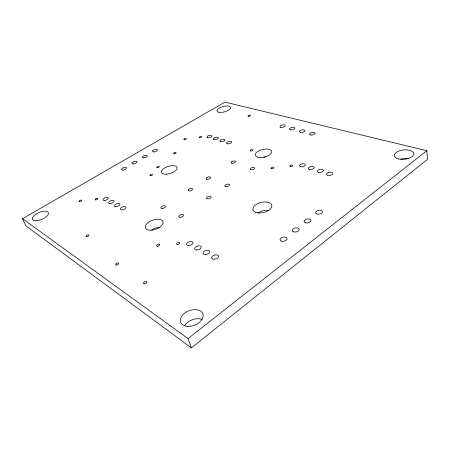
<?xml version="1.0" encoding="UTF-8"?>
<svg xmlns="http://www.w3.org/2000/svg" width="450" height="450" viewBox="0 0 450 450"><rect width="100%" height="100%" fill="white"/><g stroke="black" fill="none" stroke-linecap="round" stroke-linejoin="round"><path stroke-width="0.67" d="M191.396 347.878L427.5 159.351L426.831 150.705L224.949 102.122L22.5 218.694L25.92 225.827L191.396 347.878L188.055 338.569L22.5 218.694M188.055 338.569L426.831 150.705M151.808 229.832A9.315 4.899 -19.7 0 1 159.992 227.143M257.844 213.053A9.607 5.259 -13.2 0 1 268.808 210.386M263.767 157.241A8.348 3.949 -13.1 0 1 264.977 156.96M184.686 325.716A11.779 7.841 -21.1 0 1 202.101 319.41M400.815 159.188A9.726 4.731 -5.9 0 1 408.482 158.468M212.518 258.936A3.51 2.059 -17 0 0 218.323 257.113A3.51 2.059 -17 0 0 214.459 255.088A3.51 2.059 -17 0 0 212.518 258.936M166.309 174.161A8.139 3.667 -17.5 0 0 177.086 167.49A8.139 3.667 -17.5 0 0 164.554 168.053A8.139 3.667 -17.5 0 0 166.309 174.161M150.547 230.259A9.388 4.826 -19.6 0 0 163.102 221.912A9.388 4.826 -19.6 0 0 148.838 222.013A9.388 4.826 -19.6 0 0 150.547 230.259M255.662 212.299A9.686 5.186 -13.3 0 0 271.558 207.287A9.686 5.186 -13.3 0 0 259.914 202.748A9.686 5.186 -13.3 0 0 255.662 212.299M257.676 157.134A8.404 3.881 -13.1 0 0 271.451 152.859A8.404 3.881 -13.1 0 0 261.366 149.833A8.404 3.881 -13.1 0 0 257.676 157.134M218.649 112.207A7.048 2.756 -14.7 0 0 230.271 108.653A7.048 2.756 -14.7 0 0 222.368 106.729A7.048 2.756 -14.7 0 0 218.649 112.207M35.989 220.826A8.646 3.746 -23.3 0 0 48.471 213.469A8.646 3.746 -23.3 0 0 36.765 213.626A8.646 3.746 -23.3 0 0 35.989 220.826M187.74 326.379A11.897 7.763 -20.9 0 0 203.029 314.319A11.897 7.763 -20.9 0 0 184.444 313.29A11.897 7.763 -20.9 0 0 187.74 326.379M398.565 158.94A9.804 4.663 -6.2 0 0 413.803 154.142A9.804 4.663 -6.2 0 0 399.842 150.744A9.804 4.663 -6.2 0 0 398.565 158.94M144.444 283.759A1.828 1.057 -22.2 0 0 146.914 282.021A1.828 1.057 -22.2 0 0 144.186 281.903A1.828 1.057 -22.2 0 0 144.444 283.759M116.443 265.028A1.727 0.934 -22.8 0 0 118.828 263.43A1.727 0.934 -22.8 0 0 116.314 263.357A1.727 0.934 -22.8 0 0 116.443 265.028M250.627 150.936A1.395 0.636 -13.7 0 0 252.928 150.238A1.395 0.636 -13.7 0 0 251.297 149.732A1.395 0.636 -13.7 0 0 250.627 150.936M150.609 175.736A1.378 0.619 -18.4 0 0 152.477 174.606A1.378 0.619 -18.4 0 0 150.39 174.679A1.378 0.619 -18.4 0 0 150.609 175.736M157.489 167.681A1.356 0.596 -17.9 0 0 159.311 166.579A1.356 0.596 -17.9 0 0 157.252 166.669A1.356 0.596 -17.9 0 0 157.489 167.681M86.737 236.734A1.586 0.771 -22.7 0 0 88.971 235.333A1.586 0.771 -22.7 0 0 86.726 235.316A1.586 0.771 -22.7 0 0 86.737 236.734M174.341 153.799A1.316 0.568 -17 0 0 176.091 152.752A1.316 0.568 -17 0 0 174.06 152.859A1.316 0.568 -17 0 0 174.341 153.799M248.355 116.246A1.254 0.512 -13.7 0 0 250.414 115.622A1.254 0.512 -13.7 0 0 248.963 115.256A1.254 0.512 -13.7 0 0 248.355 116.246M162.242 208.479A2.402 1.193 -18.6 0 0 165.454 206.409A2.402 1.193 -18.6 0 0 161.786 206.46A2.402 1.193 -18.6 0 0 162.242 208.479M188.578 190.794A2.334 1.136 -17 0 0 192.437 189.607A2.334 1.136 -17 0 0 189.996 188.578A2.334 1.136 -17 0 0 188.578 190.794M231.654 163.131A2.233 1.041 -14.6 0 0 235.344 162A2.233 1.041 -14.6 0 0 232.813 161.134A2.233 1.041 -14.6 0 0 231.654 163.131M206.668 179.179A2.289 1.097 -15.9 0 0 210.459 178.014A2.289 1.097 -15.9 0 0 207.973 177.058A2.289 1.097 -15.9 0 0 206.668 179.179M180.248 217.288A2.486 1.282 -18 0 0 183.527 215.106A2.486 1.282 -18 0 0 179.674 215.134A2.486 1.282 -18 0 0 180.248 217.288M207.034 198.714A2.413 1.221 -16.2 0 0 211.028 197.482A2.413 1.221 -16.2 0 0 208.406 196.374A2.413 1.221 -16.2 0 0 207.034 198.714M250.796 169.746A2.317 1.114 -13.7 0 0 254.604 168.57A2.317 1.114 -13.7 0 0 251.893 167.648A2.317 1.114 -13.7 0 0 250.796 169.746M225.428 186.536A2.374 1.176 -15.1 0 0 229.343 185.333A2.374 1.176 -15.1 0 0 226.682 184.303A2.374 1.176 -15.1 0 0 225.428 186.536M280.766 127.311A2.683 1.153 -12.3 0 0 285.142 125.972A2.683 1.153 -12.3 0 0 281.858 125.145A2.683 1.153 -12.3 0 0 280.766 127.311M290.351 129.786A2.728 1.187 -11.9 0 0 294.795 128.424A2.728 1.187 -11.9 0 0 291.409 127.569A2.728 1.187 -11.9 0 0 290.351 129.786M300.251 132.339A2.779 1.221 -11.4 0 0 304.768 130.956A2.779 1.221 -11.4 0 0 301.269 130.072A2.779 1.221 -11.4 0 0 300.251 132.339M310.478 134.977A2.829 1.26 -10.9 0 0 315.062 133.571A2.829 1.26 -10.9 0 0 311.445 132.66A2.829 1.26 -10.9 0 0 310.478 134.977M122.833 170.072A2.655 1.136 -19.2 0 0 126.506 167.917A2.655 1.136 -19.2 0 0 122.586 168.086A2.655 1.136 -19.2 0 0 122.833 170.072M133.403 163.896A2.627 1.114 -18.7 0 0 137.002 161.786A2.627 1.114 -18.7 0 0 133.088 161.966A2.627 1.114 -18.7 0 0 133.403 163.896M293.332 231.761A3.555 2.036 -11.2 0 0 299.149 229.944A3.555 2.036 -11.2 0 0 294.683 228.099A3.555 2.036 -11.2 0 0 293.332 231.761M281.126 241.048A3.594 2.098 -12 0 0 287.016 239.203A3.594 2.098 -12 0 0 282.583 237.268A3.594 2.098 -12 0 0 281.126 241.048M143.769 157.838A2.593 1.097 -18.2 0 0 147.302 155.768A2.593 1.097 -18.2 0 0 143.392 155.964A2.593 1.097 -18.2 0 0 143.769 157.838M153.939 151.898A2.565 1.074 -17.7 0 0 157.404 149.867A2.565 1.074 -17.7 0 0 153.506 150.081A2.565 1.074 -17.7 0 0 153.939 151.898M316.817 213.902A3.488 1.924 -9.8 0 0 322.47 212.136A3.488 1.924 -9.8 0 0 317.959 210.465A3.488 1.924 -9.8 0 0 316.817 213.902M305.229 222.716A3.521 1.98 -10.4 0 0 310.961 220.922A3.521 1.98 -10.4 0 0 306.473 219.167A3.521 1.98 -10.4 0 0 305.229 222.716M220.506 141.677A2.593 1.125 -14.9 0 0 224.792 140.366A2.593 1.125 -14.9 0 0 221.906 139.483A2.593 1.125 -14.9 0 0 220.506 141.677M318.369 172.328A3.105 1.541 -10.1 0 0 323.392 170.769A3.105 1.541 -10.1 0 0 319.376 169.537A3.105 1.541 -10.1 0 0 318.369 172.328M115.92 206.662A2.902 1.361 -20.5 0 0 119.942 204.188A2.902 1.361 -20.5 0 0 115.695 204.249A2.902 1.361 -20.5 0 0 115.92 206.662M205.234 254.576A3.454 1.991 -17.5 0 0 209.672 251.376A3.454 1.991 -17.5 0 0 204.216 251.28A3.454 1.991 -17.5 0 0 205.234 254.576M213.953 139.624A2.565 1.097 -15.2 0 0 218.194 138.33A2.565 1.097 -15.2 0 0 215.376 137.464A2.565 1.097 -15.2 0 0 213.953 139.624M309.257 169.47A3.054 1.502 -10.7 0 0 314.218 167.94A3.054 1.502 -10.7 0 0 310.309 166.742A3.054 1.502 -10.7 0 0 309.257 169.47M110.064 203.524A2.869 1.322 -20.6 0 0 114.058 201.088A2.869 1.322 -20.6 0 0 109.884 201.167A2.869 1.322 -20.6 0 0 110.064 203.524M196.768 250.031A3.403 1.929 -17.9 0 0 201.172 246.909A3.403 1.929 -17.9 0 0 195.834 246.831A3.403 1.929 -17.9 0 0 196.768 250.031M227.222 143.781A2.627 1.153 -14.7 0 0 231.559 142.453A2.627 1.153 -14.7 0 0 228.6 141.547A2.627 1.153 -14.7 0 0 227.222 143.781M327.746 175.264A3.161 1.581 -9.6 0 0 332.843 173.683A3.161 1.581 -9.6 0 0 328.702 172.412A3.161 1.581 -9.6 0 0 327.746 175.264M121.939 209.891A2.942 1.401 -20.4 0 0 125.994 207.366A2.942 1.401 -20.4 0 0 121.663 207.422A2.942 1.401 -20.4 0 0 121.939 209.891M207.557 137.621A2.531 1.069 -15.4 0 0 211.748 136.344A2.531 1.069 -15.4 0 0 208.997 135.501A2.531 1.069 -15.4 0 0 207.557 137.621M300.403 166.697A3.009 1.463 -11.2 0 0 305.297 165.189A3.009 1.463 -11.2 0 0 301.5 164.025A3.009 1.463 -11.2 0 0 300.403 166.697M104.366 200.464A2.835 1.288 -20.7 0 0 108.326 198.073A2.835 1.288 -20.7 0 0 104.226 198.157A2.835 1.288 -20.7 0 0 104.366 200.464M188.572 245.638A3.353 1.867 -18.3 0 0 192.943 242.578A3.353 1.867 -18.3 0 0 187.718 242.516A3.353 1.867 -18.3 0 0 188.572 245.638M184.14 139.703A1.271 0.529 -16.4 0 0 186.244 139.061A1.271 0.529 -16.4 0 0 184.933 138.628A1.271 0.529 -16.4 0 0 184.14 139.703M199.553 137.632A1.277 0.54 -15.8 0 0 201.667 136.986A1.277 0.54 -15.8 0 0 200.306 136.558A1.277 0.54 -15.8 0 0 199.553 137.632M271.367 168.643A1.496 0.726 -12.7 0 0 273.819 167.889A1.496 0.726 -12.7 0 0 272.019 167.299A1.496 0.726 -12.7 0 0 271.367 168.643M290.222 166.466A1.513 0.731 -11.7 0 0 292.691 165.707A1.513 0.731 -11.7 0 0 290.812 165.116A1.513 0.731 -11.7 0 0 290.222 166.466M79.689 201.667A1.429 0.63 -21.6 0 0 81.72 200.469A1.429 0.63 -21.6 0 0 79.706 200.503A1.429 0.63 -21.6 0 0 79.689 201.667M95.844 199.89A1.434 0.641 -21.1 0 0 97.858 198.686A1.434 0.641 -21.1 0 0 95.811 198.726A1.434 0.641 -21.1 0 0 95.844 199.89M157.438 246.172A1.682 0.911 -20 0 0 159.694 244.643A1.682 0.911 -20 0 0 157.151 244.609A1.682 0.911 -20 0 0 157.438 246.172M177.519 244.485A1.693 0.934 -18.9 0 0 179.752 242.949A1.693 0.934 -18.9 0 0 177.143 242.916A1.693 0.934 -18.9 0 0 177.519 244.485"/></g></svg>
